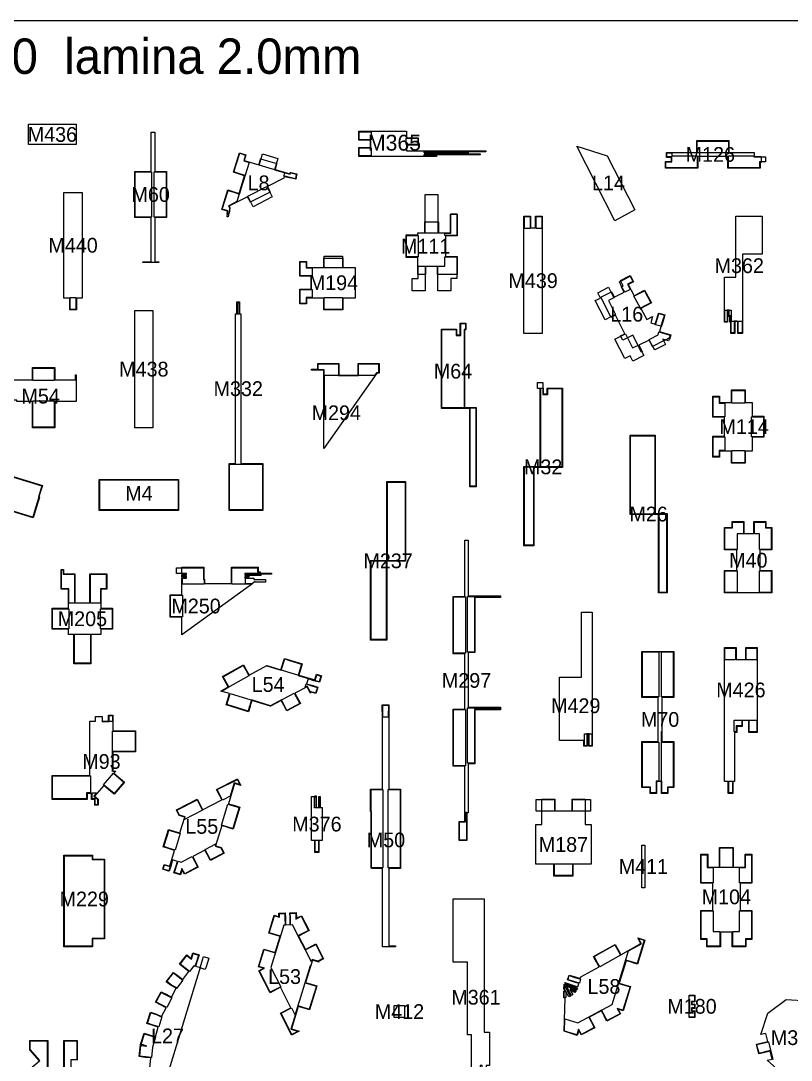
# Model space of a CAD drawing. Header units: millimetres. Extents: x 0 to 500, y 0 to 700.
# Drawn here: x 105.7 to 236.3, y 523.8 to 700 of the extents above; entities that cross this region are included whole.
import ezdxf
from ezdxf.enums import TextEntityAlignment as Align

# ---------------------------------------------------------------- set-up
doc = ezdxf.new("R2010")
doc.units = ezdxf.units.MM
for name, color, linetype in [('CORTE', 1, 'Continuous'), ('GRABADO', 5, 'Continuous'), ('HOJA', 8, 'Continuous')]:
    doc.layers.add(name, color=color, linetype=linetype)

msp = doc.modelspace()

# ---------------------------------------------------------------- linework, layer by layer
at = {"layer": 'CORTE'}
for points in [[(107, 682.45), (115.07, 682.45), (115.07, 679), (107, 679), (107, 682.45)], [(129.32, 666.65), (128.4, 666.65), (128.4, 659.15), (129.09, 659.15), (129.09, 659), (126.39, 659), (126.39, 659.15), (127.77, 659.15), (127.77, 666.65), (125, 666.65), (125, 674.44), (127.77, 674.44), (127.77, 681.09), (128.4, 681.09), (128.4, 674.44), (130.4, 674.44), (130.4, 666.65), (129.32, 666.65)], [(163, 678.52), (164.08, 678.52), (165, 678.52), (165, 679.74), (163, 679.74), (163, 681.27), (164.58, 681.27), (171.07, 681.27), (171.07, 680.17), (172, 680.17), (173.07, 680.17), (173.07, 678.92), (171.07, 678.92), (171.07, 677.98), (184.52, 677.98), (184.52, 677.81), (183.63, 677.81), (183.63, 677.8), (176.16, 677.8), (176.16, 677.69), (181.56, 677.69), (181.56, 677.54), (174.16, 677.54), (174.16, 677.42), (183.56, 677.42), (183.56, 677.27), (176.16, 677.27), (176.16, 677), (175.09, 677), (164.65, 677), (164.65, 677), (163, 677), (163, 678.52)], [(209.8, 667.93), (206.43, 666.1), (199.97, 678.77), (205.13, 677.09), (209.8, 667.93)], [(231.04, 675), (225.59, 675), (225.59, 677), (220.45, 677), (220.45, 675), (215, 675), (215, 676.15), (216, 676.15), (216, 676.84), (215.16, 676.84), (215.16, 677.68), (220.3, 677.68), (220.3, 679.68), (225.74, 679.68), (225.74, 677.68), (230.04, 677.68), (230.04, 676.99), (231.24, 676.99), (231.24, 676), (231.04, 676), (231.04, 675)], [(151.33, 673.36), (151.27, 673.37), (150.67, 673.5), (150.67, 673.5), (150.36, 673.57), (150.31, 673.32), (147.51, 671.89), (147.93, 671.07), (147.99, 670.96), (144.6, 669.23), (144.55, 669.34), (144.13, 670.16), (141.19, 668.66), (141.17, 668.67), (141.17, 668.66), (141.01, 668.57), (141.13, 668.32), (141.06, 667.71), (141.03, 667.41), (140.67, 667.23), (140.73, 667.73), (139.76, 668.03), (140.79, 671.32), (141.81, 671), (142.7, 670.72), (143.64, 673.73), (142.76, 674.01), (141.73, 674.33), (142.76, 677.62), (143.86, 677.28), (143.58, 676.32), (146.05, 675.6), (146.31, 676.49), (146.34, 676.6), (149.1, 675.8), (149.06, 675.69), (148.81, 674.8), (151.28, 674.08), (151.34, 674.3), (151.46, 674.27), (152.51, 674.04), (152.32, 673.14), (151.33, 673.36)], [(113.98, 653), (113, 653), (113, 670.88), (116.1, 670.88), (116.1, 653), (115.12, 653), (115.12, 651), (113.98, 651), (113.98, 653)], [(171, 659.89), (171, 663.7), (173, 663.7), (173, 664.06), (174.17, 664.06), (174.17, 665.93), (176.5, 665.93), (176.5, 664.06), (178.52, 664.06), (178.52, 667.19), (179.67, 667.19), (179.67, 663.55), (177.67, 663.55), (177.67, 660.04), (179.67, 660.04), (179.67, 657), (176.35, 657), (176.35, 658.35), (174.32, 658.35), (174.32, 657), (173, 657), (173, 659.89), (171, 659.89)], [(191, 666.88), (192.13, 666.88), (192.13, 664.88), (192.97, 664.88), (192.97, 666.88), (194.1, 666.88), (194.1, 647), (191, 647), (191, 666.88)], [(228.07, 648.65), (228.07, 648.65), (228.07, 647), (227.25, 647), (227.25, 649), (226.73, 649), (226.73, 648.08), (226.73, 647), (226.05, 647), (226.05, 648.89), (225.92, 648.89), (225.92, 649.89), (225.7, 649.89), (225.7, 650.89), (225.5, 650.89), (225.5, 649.96), (225.5, 648.89), (225, 648.89), (225, 650.46), (225, 656.53), (226.93, 656.53), (226.93, 666.89), (231.37, 666.89), (231.37, 660.44), (228.07, 660.44), (228.07, 648.65)], [(157.07, 653), (154.15, 653), (154.15, 652), (153, 652), (153, 654.49), (155, 654.49), (155, 656.69), (153, 656.69), (153, 659.18), (154.15, 659.18), (154.15, 658.18), (157.07, 658.18), (157.07, 659.74), (160.3, 659.74), (160.3, 658.18), (162.37, 658.18), (162.37, 653), (160.3, 653), (160.3, 651), (157.07, 651), (157.07, 653)], [(214.28, 648.1), (214.23, 648.12), (213.99, 647.32), (214.87, 647.05), (215.9, 646.73), (215.67, 645.98), (215.57, 646.18), (214.92, 645.84), (214.71, 645.91), (214.78, 645.77), (212.78, 644.76), (212.73, 644.86), (212.63, 645.05), (212.21, 645.87), (210.49, 644.99), (210.91, 644.17), (211.06, 643.88), (210.92, 643.81), (209.44, 646.71), (207.75, 645.84), (207.38, 646.57), (208.1, 646.94), (206.5, 650.08), (205.78, 649.71), (204.04, 653.13), (205.83, 654.04), (205.87, 653.97), (206.29, 653.14), (207.98, 654.01), (207.56, 654.83), (207.52, 654.9), (207.83, 655.06), (207.38, 655.94), (209.02, 656.79), (209.55, 655.76), (208.67, 655.29), (209.68, 653.39), (210.49, 653.83), (211.44, 654.33), (212.6, 652.17), (211.65, 651.66), (210.83, 651.23), (211.84, 649.33), (212.82, 649.85), (212.5, 648.79), (213.26, 648.55), (213.53, 649.44), (213.82, 650.38), (213.94, 650.44), (214.9, 650.15), (214.59, 649.12), (214.28, 648.1)], [(141, 617), (141, 624.92), (142.08, 624.92), (142.08, 650.34), (142.34, 650.34), (142.34, 652.34), (142.75, 652.34), (142.75, 650.34), (143.02, 650.34), (143.02, 624.92), (146.75, 624.92), (146.75, 617), (141, 617)], [(125, 631), (125, 650.88), (128.1, 650.88), (128.1, 631), (125, 631)], [(181.83, 621), (181.83, 634.29), (177, 634.29), (177, 647.74), (179.56, 647.74), (179.56, 646.74), (180.2, 646.74), (180.2, 648.74), (181.14, 648.74), (181.14, 647.59), (180.92, 647.59), (180.92, 634.44), (182.92, 634.44), (182.92, 621), (181.83, 621)], [(156.06, 640.92), (156.06, 641.92), (159.61, 641.92), (159.61, 640.84), (159.61, 639.92), (162.86, 639.92), (162.86, 640.84), (162.86, 641.24), (162.86, 641.92), (166.42, 641.92), (166.42, 640.27), (166.03, 640.27), (157.06, 627.49), (157.06, 631.15), (157.06, 635.92), (157.06, 635.92), (157.06, 640.77), (155, 640.77), (155, 640.92), (156.06, 640.92)], [(107.65, 635.47), (105, 635.47), (105, 635.67), (103, 635.67), (103, 637.04), (104, 637.04), (104, 639.12), (107.65, 639.12), (107.65, 641.2), (111.44, 641.2), (111.44, 639.12), (114.94, 639.12), (114.94, 639.98), (115.09, 639.98), (115.09, 635.47), (111.44, 635.47), (111.44, 631), (107.65, 631), (107.65, 635.47)], [(191, 624.44), (193.77, 624.44), (193.77, 637.74), (194.24, 637.74), (194.24, 636.74), (194.94, 636.74), (194.94, 637.74), (195.9, 637.74), (195.9, 637.74), (197.51, 637.74), (197.51, 624.29), (192.68, 624.29), (192.68, 611), (191, 611), (191, 624.44)], [(226.17, 625), (226.17, 627.04), (224.15, 627.04), (224.15, 626.02), (223, 626.02), (223, 629.56), (225, 629.56), (225, 632.8), (223, 632.8), (223, 636.33), (224.15, 636.33), (224.15, 635.26), (226.17, 635.26), (226.17, 637.41), (228.5, 637.41), (228.5, 635.26), (229.67, 635.26), (229.67, 632.95), (231.67, 632.95), (231.67, 629.41), (229.67, 629.41), (229.67, 627.04), (228.5, 627.04), (228.5, 625), (226.17, 625)], [(215.27, 603), (214.19, 603), (213.83, 603), (213.83, 616.29), (209, 616.29), (209, 629.74), (213.27, 629.74), (213.27, 616.44), (215.27, 616.44), (215.27, 603)], [(107.77, 615.74), (95.74, 619.41), (96.3, 621.25), (96.81, 622.92), (96.9, 622.89), (97.17, 623.78), (97.49, 624.81), (109.34, 621.2), (109.03, 620.17), (108.76, 619.28), (108.84, 619.26), (108.33, 617.58), (107.77, 615.74)], [(119, 618.61), (119, 618.61), (119, 618.75), (119, 619.48), (119, 620.72), (119, 622.23), (132.44, 622.23), (132.44, 620.29), (132.44, 618.68), (132.44, 617), (119, 617), (119, 618.61)], [(165, 595), (165, 608.51), (167.77, 608.51), (167.77, 621.88), (170.92, 621.88), (170.92, 608.36), (167.72, 608.36), (167.72, 595), (165, 595)], [(232, 603), (232, 603), (226.7, 603), (225, 603), (225, 606.8), (227.08, 606.8), (227.08, 610.29), (225, 610.29), (225, 614.09), (226.28, 614.09), (226.28, 615.09), (228.29, 615.09), (228.29, 613.09), (230, 613.09), (230, 615.09), (232, 615.09), (232, 614.09), (233.01, 614.09), (233.01, 610.29), (231, 610.29), (231, 606.8), (233.01, 606.8), (233.01, 603), (232, 603)], [(179, 573.62), (179, 583.31), (181, 583.31), (181, 592.69), (179, 592.69), (179, 602.38), (181, 602.38), (181, 611.92), (181.53, 611.92), (181.53, 602.48), (187.04, 602.48), (187.04, 602.23), (182.67, 602.23), (182.67, 592.9), (181.53, 592.9), (181.53, 583.62), (184.59, 583.62), (187.04, 583.62), (187.04, 583.16), (182.67, 583.16), (182.67, 574.03), (181.53, 574.03), (181.53, 565.73), (181.32, 565.73), (181.32, 561), (180, 561), (180, 564.23), (181, 564.23), (181, 573.62), (179, 573.62)], [(114.7, 595.93), (113.77, 595.93), (113.77, 596.85), (111, 596.85), (111, 600.39), (113.77, 600.39), (113.77, 603.63), (112.51, 603.63), (112.51, 606.98), (112.92, 606.98), (112.92, 606.24), (114.85, 606.24), (114.85, 601.31), (117.4, 601.31), (117.4, 606.24), (120.26, 606.24), (120.26, 603.63), (119.26, 603.63), (119.26, 600.39), (121.26, 600.39), (121.26, 596.85), (119.26, 596.85), (119.26, 595.93), (117.55, 595.93), (117.55, 591), (114.7, 591), (114.7, 595.93)], [(143.74, 605.68), (143.74, 605.57), (143.74, 605.57), (143.74, 604.57), (145.05, 604.57), (133, 595.87), (133, 598.88), (131, 598.88), (131, 602.69), (133, 602.69), (133, 605.57), (133.72, 605.57), (133.72, 605.68), (133, 605.68), (133, 606.09), (133.72, 606.09), (133.72, 606.2), (132.99, 606.2), (132.99, 607.35), (136.74, 607.35), (136.74, 605.35), (136.86, 605.35), (136.86, 604.57), (141.42, 604.57), (141.42, 607.35), (145.91, 607.35), (145.91, 606.57), (146.27, 606.57), (146.27, 606.35), (148.18, 606.35), (148.18, 606.2), (143.74, 606.2), (143.74, 606.09), (146.38, 606.09), (146.38, 605.94), (144.37, 605.94), (144.37, 605.68), (143.74, 605.68)], [(202.55, 577), (201.99, 577), (201.99, 579), (201.73, 579), (201.73, 578.08), (201.73, 577), (201.16, 577), (201.16, 578), (197, 578), (197, 588.74), (200.77, 588.74), (200.77, 599.75), (202.55, 599.75), (202.55, 578.65), (202.55, 578.65), (202.55, 577)], [(216.4, 570), (215.4, 570), (215.4, 569), (214.29, 569), (214.29, 571), (213.49, 571), (213.49, 569), (212.39, 569), (212.39, 570), (211, 570), (211, 577.8), (213.77, 577.8), (213.77, 585.29), (211, 585.29), (211, 593.09), (212.92, 593.09), (215.02, 593.09), (216.4, 593.09), (216.4, 585.29), (214.4, 585.29), (214.4, 577.8), (215.81, 577.8), (216.4, 577.8), (216.4, 570)], [(229.12, 579.36), (229.12, 580.44), (229.12, 581.36), (227.99, 581.36), (227.99, 580.36), (227.08, 580.36), (227.08, 579.36), (226.71, 579.36), (226.71, 571), (226.44, 571), (226.44, 570.08), (226.44, 569), (225.64, 569), (225.64, 570.08), (225.64, 571), (225, 571), (225, 592.08), (225, 592.08), (225, 593.73), (226.95, 593.73), (226.95, 592.66), (226.95, 591.73), (228.6, 591.73), (228.6, 592.66), (228.6, 593.73), (230.55, 593.73), (230.55, 592.16), (230.55, 581.01), (230.55, 581.01), (230.55, 579.36), (229.12, 579.36)], [(143.95, 589.86), (144.4, 589.05), (147.39, 590.72), (149.8, 589.98), (150.38, 591.9), (153.39, 590.98), (152.81, 589.07), (155.52, 588.24), (155.82, 589.2), (156.65, 588.94), (156.31, 587.84), (155.38, 588.12), (155.38, 588.12), (154.4, 588.42), (154.15, 587.61), (155.04, 587.34), (156.06, 587.03), (155.73, 585.92), (154.8, 586.21), (154.8, 586.01), (154.22, 587.09), (152.16, 585.99), (153.1, 584.23), (150.77, 582.99), (150.27, 583.94), (149.83, 584.75), (148.05, 583.8), (144.86, 584.77), (144.59, 583.89), (144.55, 583.77), (144.27, 582.86), (140.5, 584.01), (140.79, 584.94), (140.79, 584.94), (141.09, 585.92), (139.61, 586.37), (140.87, 587.08), (139.9, 588.82), (143.42, 590.8), (143.95, 589.86)], [(168.07, 556.29), (168.07, 543.15), (169.24, 543.15), (169.24, 543), (167, 543), (167, 556.29), (166.07, 556.29), (165.13, 556.29), (165.13, 565.94), (165, 565.94), (165, 569.74), (167, 569.74), (167, 582.88), (166.97, 582.88), (166.97, 584.03), (168.09, 584.03), (168.09, 582.88), (168.07, 582.88), (168.07, 569.74), (170.07, 569.74), (170.07, 556.29), (168.07, 556.29)], [(121.49, 568.88), (120.56, 569.68), (119.74, 570.37), (118.19, 568.55), (118.79, 568.04), (118.79, 567), (118.23, 567), (118.23, 568), (117.7, 568), (117.7, 569), (116.92, 569), (116.92, 568), (111, 568), (111, 572.03), (117.41, 572.03), (117.41, 581.27), (118.36, 581.27), (118.36, 582.04), (119.48, 582.04), (119.48, 581.27), (120.58, 581.27), (120.58, 582.27), (121.31, 582.27), (121.31, 579.62), (125.12, 579.62), (125.12, 576.06), (121.31, 576.06), (121.31, 572.79), (121.79, 572.79), (121.48, 572.43), (123.24, 570.94), (121.49, 568.88)], [(141.94, 570.69), (140.9, 567.26), (141.78, 566.99), (142.81, 566.68), (141.68, 562.96), (140.78, 563.24), (140.65, 563.28), (139.77, 563.55), (138.72, 560.12), (139.64, 559.84), (140.16, 558.86), (137.83, 557.62), (137.78, 557.72), (137.32, 558.57), (136.89, 559.39), (134.83, 558.29), (135.26, 557.47), (135.77, 556.52), (133.44, 555.29), (133.02, 556.07), (132.76, 555.22), (131.66, 555.55), (131.97, 556.58), (132.24, 557.47), (131.43, 557.72), (131.16, 556.83), (130.85, 555.8), (130.79, 555.9), (130.7, 555.85), (129.74, 556.14), (130, 556.97), (130.95, 556.68), (131.77, 559.34), (130.88, 559.61), (129.85, 559.93), (130.75, 562.88), (131.78, 562.57), (132.67, 562.3), (133.48, 564.96), (132.56, 565.24), (132.06, 566.23), (135.61, 568.02), (136.09, 567.07), (136.51, 566.24), (139.79, 567.9), (139.37, 568.73), (138.88, 569.69), (142.43, 571.49), (143, 570.37), (141.94, 570.69)], [(155.54, 559), (155.54, 561), (155, 561), (155, 568.51), (155.54, 568.51), (155.54, 568.62), (155.79, 568.62), (155.79, 566.62), (156.23, 566.62), (156.23, 568.51), (156.45, 568.51), (156.45, 566.62), (156.78, 566.62), (156.78, 561), (156.24, 561), (156.24, 559), (155.54, 559)], [(193, 557), (193, 563.71), (194, 563.71), (194, 568.04), (196.22, 568.04), (196.22, 566.04), (199.15, 566.04), (199.15, 568.04), (201.37, 568.04), (201.37, 563.71), (202.37, 563.71), (202.37, 557), (199.3, 557), (199.3, 555), (196.07, 555), (196.07, 557), (193, 557)], [(211, 560.24), (211.51, 560.24), (211.51, 553), (211, 553), (211, 560.24)], [(221, 544.25), (221, 549.16), (223, 549.16), (223, 553.77), (221, 553.77), (221, 558.68), (222.15, 558.68), (222.15, 556.53), (224.16, 556.53), (224.16, 557.45), (224.16, 558.78), (224.16, 559.85), (226.47, 559.85), (226.47, 556.53), (228.48, 556.53), (228.48, 558.68), (229.63, 558.68), (229.63, 553.77), (227.63, 553.77), (227.63, 549.16), (229.63, 549.16), (229.63, 544.25), (228.63, 544.25), (228.63, 543), (226.32, 543), (226.32, 545.51), (224.31, 545.51), (224.31, 543), (222, 543), (222, 544.25), (221, 544.25)], [(113, 543), (113, 558.52), (117.87, 558.52), (117.87, 557.85), (119.87, 557.85), (119.87, 544.34), (117.87, 544.34), (117.87, 543), (113, 543)], [(183.93, 520.89), (183.93, 522.89), (183.55, 522.89), (183.55, 521), (183.25, 521), (183.25, 519), (182.61, 519), (182.61, 521), (182.11, 521), (182.11, 521.96), (182.11, 528.06), (181.44, 528.06), (181.44, 540.37), (179, 540.37), (179, 551.11), (184.27, 551.11), (184.27, 528.53), (185.13, 528.53), (185.13, 522.89), (184.6, 522.89), (184.6, 520.89), (183.93, 520.89)], [(156.14, 540.51), (156.19, 540.41), (155.13, 540.74), (153.98, 536.96), (155.89, 536.37), (154.65, 532.3), (153.72, 532.59), (152.74, 532.89), (151.58, 529.1), (152.91, 528.7), (151.61, 528.04), (149.71, 531.76), (151.49, 532.67), (149.72, 536.13), (147.94, 535.22), (146.04, 538.95), (146.83, 539.36), (145.98, 539.61), (146.89, 542.62), (148.81, 542.04), (149.64, 544.76), (148.75, 545.03), (147.72, 545.34), (148.64, 548.35), (149.46, 548.1), (149.45, 548.72), (150.53, 548.75), (150.55, 547.96), (150.58, 546.75), (151.35, 546.77), (151.33, 547.69), (151.33, 548), (151.31, 548.77), (152.39, 548.79), (152.41, 547.84), (153.26, 548.27), (154.56, 545.75), (152.78, 544.83), (153.95, 542.57), (155.72, 543.49), (157.03, 540.97), (156.14, 540.51)], [(197.8, 528.67), (198, 534.33), (197.73, 534.34), (197.77, 535.49), (197.98, 535.48), (197.78, 535.85), (197.81, 536.67), (198.37, 535.62), (198.41, 535.56), (198.84, 534.74), (198.94, 534.8), (198.51, 535.61), (198.29, 536.02), (197.91, 536.73), (198.6, 536.3), (198.98, 536.06), (199.77, 535.57), (199.83, 535.67), (199.04, 536.16), (197.9, 536.87), (197.92, 536.92), (200.13, 536.24), (200.3, 536.79), (199.41, 537.06), (198.38, 537.38), (198.64, 538.21), (199.67, 537.9), (200.55, 537.63), (200.63, 537.89), (203.76, 539.63), (203.31, 540.44), (202.92, 541.14), (202.79, 541.38), (206.45, 543.41), (206.97, 542.47), (207.42, 541.66), (210.82, 543.55), (210.28, 544.52), (211.48, 544.15), (210.23, 540.05), (209.61, 540.24), (209.21, 540.37), (208.32, 540.64), (207.16, 536.83), (208.05, 536.56), (209.07, 536.25), (207.83, 532.15), (206.97, 532.41), (207.39, 531.62), (205.07, 530.39), (204.61, 531.25), (204.57, 531.34), (204.13, 532.15), (202.08, 531.06), (202.51, 530.24), (203.02, 529.29), (200.7, 528.06), (200.28, 528.85), (200.02, 527.99), (197.8, 528.67)], [(219, 531), (219, 534.82), (219.98, 534.82), (219.98, 533.67), (219.45, 533.67), (219.45, 533.26), (219.98, 533.26), (219.98, 532.56), (219.45, 532.56), (219.45, 532.15), (219.98, 532.15), (219.98, 531), (219, 531)], [(170.77, 531), (169, 531), (169, 533.04), (170.77, 533.04), (170.77, 531)]]:
    msp.add_lwpolyline(points, close=True, dxfattribs=at)
for points in [[(127.55, 522.45), (127.74, 524.15), (126.83, 524.25), (126.76, 524.26), (125.76, 524.38), (125.99, 526.38), (126.23, 526.35), (126, 526.42), (126.59, 528.34), (127.61, 528.03), (128.5, 527.76), (129, 529.39), (128.11, 529.66), (127.08, 529.98), (127.67, 531.9), (128.71, 531.59), (129.53, 531.16), (130.32, 532.68), (128.54, 533.6), (129.46, 535.38), (129.46, 535.38), (130.42, 534.89), (131.24, 534.47), (132.02, 535.99), (131.19, 536.42), (130.34, 537.07), (131.56, 538.67), (132.41, 538.01), (133.15, 537.45), (134.19, 538.81), (133.46, 539.37), (132.6, 540.03), (133.83, 541.62), (134.59, 541.03), (134.88, 541.95), (135.9, 541.64), (135.69, 540.97), (135.58, 540.62), (135.31, 539.73), (136.11, 539.49), (128.77, 515.42)], [(237.83, 521.2), (234.95, 521.34), (232.24, 523.77), (233.08, 523.97), (232.75, 525.33), (231.85, 525.1), (231.1, 524.92), (230.81, 524.85), (230.4, 526.49), (230.7, 526.56), (230.7, 526.56), (232.35, 526.97), (232.01, 528.32), (231.16, 528.11), (232.37, 531.76), (235.44, 534.04), (239.13, 533.86)], [(108.79, 523.74), (107.2, 525.56), (107.2, 527.12), (110.25, 527.12), (110.25, 525.83), (110.25, 523.85), (110.25, 520.72)], [(112.99, 520.72), (112.99, 523.85), (112.99, 526.34), (112.99, 527.12), (115.27, 527.12), (115.27, 523.77)]]:
    msp.add_lwpolyline(points, dxfattribs=at)
at = {"layer": 'GRABADO'}
for points in [[(164.58, 681.19), (164.58, 681.19), (165.07, 681.19), (165.07, 679.82), (163.08, 679.82), (163.08, 681.19), (164.58, 681.19)], [(171, 680.1), (172, 680.1), (173, 680.1), (173, 679.55), (173, 679), (171, 679), (171, 680.1)], [(225.67, 679.61), (225.67, 678.61), (225.67, 677.61), (220.37, 677.61), (220.37, 678.61), (220.37, 679.61), (225.67, 679.61)], [(140.69, 666.79), (140.81, 667.78), (139.85, 668.08), (140.84, 671.23), (141.79, 670.93), (142.75, 670.63), (143.73, 673.78), (142.78, 674.08), (141.82, 674.38), (142.81, 677.53), (143.76, 677.23), (143.48, 676.27), (144.42, 675.99), (142.34, 669.34), (141.18, 668.74), (141.11, 668.75), (141.1, 668.71), (140.9, 668.6), (141.06, 668.31), (140.99, 667.72), (140.87, 666.76), (140.69, 666.79)], [(152.34, 673.61), (152.26, 673.23), (151.35, 673.43), (151.28, 673.44), (150.67, 673.58), (150.67, 673.58), (150.66, 673.58), (150.31, 673.66), (150.43, 674.25), (146.1, 675.51), (146.38, 676.47), (146.48, 676.81), (146.66, 677.43), (149.27, 676.67), (148.99, 675.71), (148.71, 674.75), (151.33, 673.99), (151.39, 674.21), (151.45, 674.2), (152.42, 673.99), (152.34, 673.61)], [(165.07, 677.08), (164.58, 677.08), (164.58, 677.08), (163.08, 677.08), (163.08, 678.45), (164.08, 678.45), (165.07, 678.45), (165.07, 677.08)], [(176.09, 677.61), (174.09, 677.61), (174.09, 677.88), (176.09, 677.88), (176.09, 677.61)], [(176.09, 677.08), (175.09, 677.08), (174.09, 677.08), (174.09, 677.34), (176.09, 677.34), (176.09, 677.08)], [(183.56, 677.88), (181.56, 677.88), (181.56, 677.88), (183.56, 677.88), (183.56, 677.88)], [(215.08, 675.08), (215.08, 676.08), (216.08, 676.08), (216.08, 676.92), (215.23, 676.92), (215.23, 677.61), (215.31, 677.61), (215.54, 677.61), (216.08, 677.61), (216.08, 677.08), (220.37, 677.08), (220.37, 676.08), (220.37, 675.08), (215.08, 675.08)], [(231.96, 676.08), (230.96, 676.08), (230.96, 675.08), (225.67, 675.08), (225.67, 676.08), (225.67, 677.08), (229.96, 677.08), (229.96, 676.92), (230.96, 676.92), (231.96, 676.92), (231.96, 676.08)], [(127.85, 666.72), (126.46, 666.72), (125.08, 666.72), (125.08, 674.37), (126.46, 674.37), (127.85, 674.37), (127.85, 666.72)], [(130.32, 670.55), (130.32, 666.72), (129.32, 666.72), (128.32, 666.72), (128.32, 674.37), (130.32, 674.37), (130.32, 670.55)], [(147.41, 671.92), (147.87, 671.03), (148.32, 670.14), (145.07, 668.48), (144.61, 669.37), (144.16, 670.26), (147.41, 671.92)], [(176.42, 670.56), (176.42, 670.42), (176.42, 667.27), (176.42, 665.66), (176.42, 663.98), (174.25, 663.98), (174.25, 665.66), (174.25, 667.27), (174.25, 670.42), (174.25, 670.56), (176.42, 670.56)], [(179.59, 663.62), (178.59, 663.62), (177.59, 663.62), (177.59, 663.98), (178.59, 663.98), (178.59, 665.66), (178.59, 667.27), (179.59, 667.27), (179.59, 663.62)], [(191.07, 664.8), (191.07, 665.3), (191.07, 665.8), (191.07, 666.8), (192.06, 666.8), (192.06, 665.8), (192.06, 664.8), (191.07, 664.8)], [(193.04, 664.8), (193.04, 665.8), (193.04, 666.8), (194.03, 666.8), (194.03, 665.8), (194.03, 665.3), (194.03, 664.8), (193.04, 664.8)], [(171.07, 663.62), (172.07, 663.62), (173.07, 663.62), (173.07, 659.97), (172.07, 659.97), (171.07, 659.97), (171.07, 663.62)], [(153.07, 659.11), (154.07, 659.11), (154.07, 658.11), (155.07, 658.11), (155.07, 656.76), (154.07, 656.76), (153.07, 656.76), (153.07, 659.11)], [(160.22, 660.11), (160.22, 659.11), (160.22, 658.11), (157.15, 658.11), (157.15, 659.11), (157.15, 660.11), (160.22, 660.11)], [(179.59, 656.31), (178.59, 656.31), (178.59, 654.21), (176.42, 654.21), (176.42, 656.31), (176.42, 658.42), (177.59, 658.42), (177.59, 659.97), (178.59, 659.97), (179.59, 659.97), (179.59, 656.31)], [(172.07, 654.21), (172.07, 656.31), (173.07, 656.31), (173.07, 658.42), (174.25, 658.42), (174.25, 656.31), (174.25, 654.21), (172.07, 654.21)], [(208.99, 656.68), (209.45, 655.79), (208.56, 655.32), (209.03, 654.46), (208.08, 653.97), (207.62, 654.86), (207.17, 655.75), (208.99, 656.68)], [(153.07, 652.07), (153.07, 654.42), (154.07, 654.42), (155.07, 654.42), (155.07, 653.07), (154.07, 653.07), (154.07, 652.07), (153.07, 652.07)], [(205.34, 654.82), (205.8, 653.93), (206.25, 653.04), (205.32, 652.57), (206.54, 650.18), (205.64, 649.73), (204.75, 649.28), (203.08, 652.55), (203.98, 653), (203.52, 653.89), (205.34, 654.82)], [(211.99, 653.14), (212.5, 652.2), (211.61, 651.73), (210.73, 651.26), (209.65, 653.29), (210.53, 653.76), (211.41, 654.23), (211.99, 653.14)], [(115.04, 653.07), (115.04, 652.07), (115.04, 651.07), (114.06, 651.07), (114.06, 652.07), (114.06, 653.07), (115.04, 653.07)], [(142.68, 652.26), (142.68, 651.26), (142.68, 650.26), (142.41, 650.26), (142.41, 651.26), (142.41, 652.26), (142.68, 652.26)], [(157.15, 651.07), (157.15, 652.07), (157.15, 653.07), (160.22, 653.07), (160.22, 652.07), (160.22, 651.07), (157.15, 651.07)], [(214.49, 650.19), (214.81, 650.1), (214.51, 649.14), (214.23, 648.2), (214.18, 648.21), (214.18, 648.2), (213.31, 648.46), (213.61, 649.42), (213.88, 650.33), (213.94, 650.36), (214.49, 650.19)], [(226.34, 647.08), (226.13, 647.08), (226.13, 648.96), (225.99, 648.96), (225.99, 649.96), (225.78, 649.96), (225.78, 650.96), (225.43, 650.96), (225.43, 649.96), (225.43, 648.96), (225.07, 648.96), (225.07, 650.46), (225.07, 650.46), (225.07, 650.96), (226.13, 650.96), (226.13, 649.08), (227.1, 649.08), (226.66, 649.08), (226.66, 648.08), (226.66, 648.08), (226.66, 647.08), (226.34, 647.08)], [(182.85, 621.08), (181.9, 621.08), (181.9, 634.37), (179.49, 634.37), (177.08, 634.37), (177.08, 647.66), (179.49, 647.66), (179.49, 646.66), (180.28, 646.66), (180.28, 647.66), (180.28, 648.66), (181.06, 648.66), (181.06, 647.66), (180.85, 647.66), (180.85, 634.37), (181.85, 634.37), (182.85, 634.37), (182.85, 621.08)], [(227.99, 647.08), (227.32, 647.08), (227.32, 649.08), (227.99, 649.08), (227.99, 648.58), (227.99, 648.58), (227.99, 647.08)], [(209.44, 642.29), (208.98, 643.18), (208.09, 642.73), (206.42, 646), (207.31, 646.46), (208.2, 646.91), (209.42, 644.53), (210.39, 645.02), (210.84, 644.13), (211.03, 643.77), (211.3, 643.24), (209.44, 642.29)], [(215.52, 645.74), (214.56, 646.03), (215.02, 645.14), (213.16, 644.19), (212.8, 644.89), (212.7, 645.08), (212.25, 645.97), (213.73, 646.73), (213.89, 647.27), (214.85, 646.97), (215.81, 646.68), (215.52, 645.74)], [(156.13, 640.84), (156.13, 641.84), (159.54, 641.84), (159.54, 640.84), (159.54, 640.84), (159.54, 639.84), (162.94, 639.84), (162.94, 640.84), (162.94, 641.24), (162.94, 641.84), (166.34, 641.84), (166.34, 640.34), (165.99, 640.34), (165.64, 639.84), (157.13, 639.84), (157.13, 632.83), (157.13, 636), (157.13, 636), (157.13, 640.84), (155.38, 640.84), (156.13, 640.84), (156.13, 640.84)], [(111.37, 641.13), (111.37, 640.08), (111.37, 639.04), (107.72, 639.04), (107.72, 640.08), (107.72, 641.13), (111.37, 641.13)], [(197.43, 624.37), (195.02, 624.37), (192.61, 624.37), (192.61, 611.08), (192.46, 611.08), (191.07, 611.08), (191.07, 624.37), (192.46, 624.37), (193.84, 624.37), (193.84, 637.66), (193.31, 637.66), (193.31, 638.66), (194.17, 638.66), (194.17, 637.66), (194.17, 636.66), (195.02, 636.66), (195.02, 637.66), (197.43, 637.66), (197.43, 624.37)], [(223.07, 636.26), (224.07, 636.26), (224.07, 635.19), (225.07, 635.19), (225.07, 632.87), (224.07, 632.87), (223.07, 632.87), (223.07, 636.26)], [(228.42, 637.33), (228.42, 636.26), (228.42, 635.19), (226.25, 635.19), (226.25, 636.26), (226.25, 637.33), (228.42, 637.33)], [(107.72, 631.08), (107.72, 633.31), (107.72, 635.54), (111.37, 635.54), (111.37, 633.31), (111.37, 631.08), (107.72, 631.08)], [(231.59, 629.48), (230.59, 629.48), (229.59, 629.48), (229.59, 632.87), (230.59, 632.87), (231.59, 632.87), (231.59, 629.48)], [(215.19, 603.07), (214.19, 603.07), (213.9, 603.07), (213.9, 616.37), (211.49, 616.37), (209.08, 616.37), (209.08, 629.66), (211.49, 629.66), (213.19, 629.66), (213.19, 616.37), (214.19, 616.37), (215.19, 616.37), (215.19, 603.07)], [(223.07, 626.1), (223.07, 629.48), (224.07, 629.48), (225.07, 629.48), (225.07, 627.12), (224.07, 627.12), (224.07, 626.1), (223.07, 626.1)], [(226.25, 625.08), (226.25, 626.1), (226.25, 627.12), (228.42, 627.12), (228.42, 626.1), (228.42, 625.08), (226.25, 625.08)], [(109.25, 621.15), (108.95, 620.19), (108.66, 619.23), (108.75, 619.21), (108.26, 617.6), (107.72, 615.84), (107.49, 615.91), (95.84, 619.46), (96.38, 621.23), (96.86, 622.83), (96.95, 622.8), (97.24, 623.76), (97.54, 624.71), (109.25, 621.15)], [(141.67, 624.84), (142.08, 624.84), (142.15, 624.84), (142.94, 624.84), (145.13, 624.84), (146.67, 624.84), (146.67, 617.07), (145.13, 617.07), (142.94, 617.07), (142.15, 617.07), (142.08, 617.07), (141.67, 617.07), (141.07, 617.07), (141.07, 624.84), (141.67, 624.84)], [(119.08, 617.07), (119.08, 618.68), (119.08, 618.75), (119.08, 619.48), (119.08, 619.48), (119.08, 620.29), (119.08, 620.29), (119.08, 620.72), (119.08, 622.16), (132.37, 622.16), (132.37, 620.79), (132.37, 620.29), (132.37, 620.29), (132.37, 618.68), (132.37, 617.07), (119.08, 617.07)], [(170.84, 608.44), (169.25, 608.44), (167.65, 608.44), (167.65, 595.08), (166.46, 595.08), (165.07, 595.08), (165.07, 608.44), (166.46, 608.44), (167.84, 608.44), (167.84, 621.8), (169.25, 621.8), (170.84, 621.8), (170.84, 608.44)], [(227.16, 613.01), (227.16, 610.37), (226.12, 610.37), (225.07, 610.37), (225.07, 614.01), (226.12, 614.01), (226.36, 614.01), (226.36, 615.01), (228.22, 615.01), (228.22, 614.01), (228.22, 613.01), (227.16, 613.01)], [(232.93, 610.37), (231.93, 610.37), (230.92, 610.37), (230.92, 613.01), (230.07, 613.01), (230.07, 614.01), (230.07, 615.01), (231.93, 615.01), (231.93, 614.01), (232.93, 614.01), (232.93, 610.37)], [(112.85, 606.9), (112.85, 606.17), (114.78, 606.17), (114.78, 603.7), (114.78, 601.24), (113.85, 601.24), (113.85, 603.7), (113.08, 603.7), (112.59, 603.7), (112.59, 606.17), (112.59, 606.9), (112.85, 606.9)], [(132.08, 607.27), (136.66, 607.27), (136.66, 606.5), (136.66, 605.27), (136.78, 605.27), (136.78, 604.5), (133.08, 604.5), (133.08, 605.5), (133.79, 605.5), (133.79, 605.76), (133.08, 605.76), (133.08, 606.01), (133.79, 606.01), (133.79, 606.27), (133.08, 606.27), (132.08, 606.27), (132.08, 606.5), (132.08, 607.27)], [(145.84, 607.27), (145.84, 606.5), (146.2, 606.5), (146.2, 606.27), (148.11, 606.27), (148.11, 606.27), (143.67, 606.27), (143.67, 606.01), (146.01, 606.01), (144.29, 606.01), (144.29, 605.76), (143.67, 605.76), (143.67, 605.5), (145.2, 605.5), (145.2, 605.29), (147.2, 605.29), (147.2, 604.8), (145.41, 604.8), (145.41, 604.93), (144.82, 604.5), (141.49, 604.5), (141.49, 607.27), (145.84, 607.27)], [(227.16, 603.07), (226.7, 603.07), (226.64, 603.07), (226.64, 603.07), (225.07, 603.07), (225.07, 606.72), (226.12, 606.72), (227.16, 606.72), (227.16, 603.07)], [(232.93, 603.07), (231.93, 603.07), (231.93, 603.07), (230.92, 603.07), (230.92, 606.72), (231.93, 606.72), (232.93, 606.72), (232.93, 603.07)], [(120.18, 606.17), (120.18, 603.7), (119.18, 603.7), (119.18, 601.24), (117.48, 601.24), (117.48, 603.7), (117.48, 606.17), (120.18, 606.17)], [(133.08, 598.95), (132.08, 598.95), (131.07, 598.95), (131.07, 602.61), (132.08, 602.61), (133.08, 602.61), (133.08, 598.95)], [(179.07, 602.31), (180.07, 602.31), (181.07, 602.31), (181.07, 592.77), (180.07, 592.77), (179.07, 592.77), (179.07, 602.31)], [(186.96, 602.31), (182.59, 602.31), (182.59, 592.98), (181.45, 592.98), (181.45, 602.41), (186.96, 602.41), (186.96, 602.31)], [(111.08, 600.31), (111.85, 600.31), (112.08, 600.31), (113.08, 600.31), (113.85, 600.31), (113.85, 596.93), (113.08, 596.93), (112.08, 596.93), (111.85, 596.93), (111.08, 596.93), (111.08, 600.31)], [(121.18, 596.93), (120.18, 596.93), (119.18, 596.93), (119.18, 600.31), (120.18, 600.31), (121.18, 600.31), (121.18, 596.93)], [(114.78, 591.08), (114.78, 593.54), (114.78, 596), (117.48, 596), (117.48, 593.54), (117.48, 591.08), (114.78, 591.08)], [(211.08, 593.02), (212.92, 593.02), (213.85, 593.02), (213.85, 585.37), (212.46, 585.37), (211.08, 585.37), (211.08, 593.02)], [(216.32, 593.02), (216.32, 585.37), (214.32, 585.37), (214.32, 593.02), (216.32, 593.02)], [(225.07, 591.66), (225.07, 592.16), (225.07, 592.16), (225.07, 593.66), (226.88, 593.66), (226.88, 592.66), (226.88, 591.66), (225.07, 591.66)], [(230.48, 592.16), (230.48, 592.16), (230.48, 591.66), (228.68, 591.66), (228.68, 592.66), (228.68, 593.66), (230.48, 593.66), (230.48, 592.16)], [(141.82, 589.81), (143.4, 590.69), (143.88, 589.82), (144.37, 588.95), (139.8, 586.39), (139.8, 586.39), (140.98, 587.05), (140, 588.79), (141.82, 589.81)], [(153.29, 590.93), (152.71, 589.02), (155.57, 588.15), (155.86, 589.1), (155.86, 589.1), (156.55, 588.89), (156.26, 587.93), (155.31, 588.23), (155.31, 588.23), (154.35, 588.52), (154.35, 588.52), (147.4, 590.64), (149.85, 589.89), (150.43, 591.8), (151.25, 591.55), (153.29, 590.93)], [(154.72, 586.31), (154.72, 586.31), (154.72, 586.31), (154.25, 587.19), (153.89, 587), (154.06, 587.56), (155.01, 587.27), (155.01, 587.27), (155.97, 586.98), (155.68, 586.02), (154.72, 586.31)], [(148.04, 583.88), (144.81, 584.87), (144.52, 583.91), (144.48, 583.79), (144.22, 582.95), (140.6, 584.06), (140.89, 585.01), (140.89, 585.01), (141.18, 585.97), (148.04, 583.88)], [(150.81, 583.09), (150.34, 583.97), (149.87, 584.85), (148.04, 583.88), (152.06, 586.02), (153, 584.26), (150.81, 583.09)], [(167.07, 581.96), (167.07, 582.96), (167.05, 582.96), (167.05, 582.96), (167.05, 583.96), (168.02, 583.96), (168.02, 582.96), (167.99, 582.96), (167.99, 581.96), (167.07, 581.96)], [(186.96, 583.54), (186.96, 583.23), (182.59, 583.23), (182.59, 574.11), (181.45, 574.11), (181.45, 583.54), (184.59, 583.54), (186.96, 583.54), (186.96, 583.54)], [(119.41, 581.19), (120.65, 581.19), (120.65, 582.19), (121.23, 582.19), (121.23, 581.19), (119.41, 581.19)], [(179.07, 583.23), (180.07, 583.23), (181.07, 583.23), (181.07, 573.69), (180.07, 573.69), (179.07, 573.69), (179.07, 583.23)], [(226.63, 579.44), (226.63, 581.44), (227.92, 581.44), (227.92, 580.44), (227, 580.44), (227, 579.44), (226.63, 579.44)], [(230.48, 579.44), (229.2, 579.44), (229.2, 580.44), (229.2, 581.44), (230.48, 581.44), (230.48, 580.94), (230.48, 580.94), (230.48, 579.44)], [(125.05, 576.13), (121.23, 576.13), (121.23, 572.72), (121.23, 579.55), (125.05, 579.55), (125.05, 577.84), (125.05, 576.13)], [(201.24, 579.08), (202.48, 579.08), (202.48, 578.58), (202.48, 578.58), (202.48, 577.08), (202.06, 577.08), (202.06, 579.08), (201.65, 579.08), (201.65, 578.08), (201.65, 577.08), (201.24, 577.08), (201.24, 579.08)], [(216.32, 570.08), (215.32, 570.08), (215.32, 569.08), (214.37, 569.08), (214.37, 570.08), (214.37, 571.08), (214.32, 571.08), (214.32, 579.5), (214.32, 577.72), (215.81, 577.72), (216.32, 577.72), (216.32, 570.08)], [(212.46, 569.08), (212.46, 570.08), (211.08, 570.08), (211.08, 577.72), (212.46, 577.72), (213.85, 577.72), (213.85, 571.08), (213.41, 571.08), (213.41, 570.08), (213.41, 569.08), (212.46, 569.08)], [(117.48, 569.08), (116.84, 569.08), (116.84, 568.08), (111.08, 568.08), (111.08, 571.96), (117.48, 571.96), (117.48, 569.08)], [(121.38, 572.42), (123.13, 570.93), (121.49, 568.99), (120.61, 569.74), (120.61, 569.74), (119.73, 570.48), (121.38, 572.42)], [(142.4, 571.38), (142.85, 570.49), (141.89, 570.78), (141.21, 568.54), (139.89, 567.87), (139.44, 568.76), (138.99, 569.65), (142.4, 571.38)], [(226.36, 571.08), (226.36, 570.08), (226.36, 569.08), (226.04, 569.08), (225.72, 569.08), (225.72, 570.08), (225.72, 571.08), (226.36, 571.08)], [(167.07, 556.37), (166.07, 556.37), (165.07, 556.37), (165.07, 563.02), (165.07, 569.66), (167.07, 569.66), (167.07, 556.37)], [(169.99, 556.37), (168.99, 556.37), (167.99, 556.37), (167.99, 569.66), (168.99, 569.66), (169.99, 569.66), (169.99, 556.37)], [(118.31, 567.08), (118.31, 568.08), (117.78, 568.08), (117.78, 569.08), (118.54, 569.08), (118.08, 568.54), (118.71, 568.01), (118.71, 567.08), (118.31, 567.08)], [(135.57, 567.92), (136.03, 567.03), (136.48, 566.14), (133.45, 564.6), (133.57, 565.01), (132.62, 565.3), (132.16, 566.19), (135.57, 567.92)], [(155.5, 568.43), (155.62, 568.43), (155.62, 568.55), (155.72, 568.55), (155.72, 566.55), (155.5, 566.55), (155.5, 568.43)], [(156.3, 566.55), (156.3, 568.43), (156.38, 568.43), (156.38, 566.55), (156.3, 566.55)], [(196.15, 567.97), (196.15, 566.97), (196.15, 565.97), (193.07, 565.97), (193.07, 566.47), (193.07, 566.97), (193.07, 567.97), (196.15, 567.97)], [(202.3, 567.97), (202.3, 566.97), (202.3, 566.47), (202.3, 565.97), (199.22, 565.97), (199.22, 566.97), (199.22, 567.97), (202.3, 567.97)], [(142.27, 565.15), (141.63, 563.06), (140.81, 563.31), (140.67, 563.35), (139.72, 563.64), (140.8, 567.21), (141.76, 566.92), (142.72, 566.63), (142.27, 565.15)], [(180.07, 561.08), (180.07, 564.16), (181.07, 564.16), (181.07, 565.8), (181.25, 565.8), (181.25, 564.16), (181.25, 561.08), (180.07, 561.08)], [(130.54, 561.94), (130.8, 562.79), (131.76, 562.49), (132.72, 562.2), (131.86, 559.39), (130.9, 559.69), (129.95, 559.98), (130.54, 561.94)], [(140.05, 558.89), (137.86, 557.72), (137.85, 557.75), (137.39, 558.61), (136.92, 559.49), (138.75, 560.46), (138.63, 560.07), (139.58, 559.78), (140.05, 558.89)], [(155.62, 559.08), (155.62, 560.08), (155.62, 561.08), (156.16, 561.08), (156.16, 560.08), (156.16, 559.08), (155.62, 559.08)], [(226.39, 559.77), (226.39, 558.78), (226.39, 558.61), (226.39, 557.45), (226.39, 556.46), (224.23, 556.46), (224.23, 557.45), (224.23, 557.45), (224.23, 558.78), (224.23, 559.77), (226.39, 559.77)], [(119.8, 544.42), (118.8, 544.42), (117.8, 544.42), (117.8, 543.08), (115.49, 543.08), (113.08, 543.08), (113.08, 558.44), (115.49, 558.44), (117.8, 558.44), (117.8, 557.78), (118.8, 557.78), (119.8, 557.78), (119.8, 544.42)], [(129.84, 556.19), (130.05, 556.88), (131, 556.59), (131.38, 557.81), (131.38, 557.81), (131.09, 556.85), (130.8, 555.9), (129.84, 556.19)], [(133.47, 555.39), (133, 556.27), (132.71, 555.31), (131.75, 555.6), (132.05, 556.56), (132.34, 557.52), (132.9, 557.35), (134.73, 558.32), (135.2, 557.44), (135.67, 556.56), (133.47, 555.39)], [(196.15, 555.08), (196.15, 556.08), (196.15, 557.08), (199.22, 557.08), (199.22, 556.08), (199.22, 555.08), (196.15, 555.08)], [(221.07, 558.61), (222.07, 558.61), (222.07, 557.45), (222.07, 556.46), (223.07, 556.46), (223.07, 553.85), (222.07, 553.85), (221.07, 553.85), (221.07, 558.61)], [(229.55, 558.61), (229.55, 553.85), (228.55, 553.85), (227.55, 553.85), (227.55, 556.46), (228.55, 556.46), (228.55, 557.45), (228.55, 558.61), (229.55, 558.61)], [(146.14, 538.92), (147.03, 539.37), (146.07, 539.66), (146.94, 542.53), (148.86, 541.95), (149.73, 544.81), (148.77, 545.1), (148.77, 545.1), (147.82, 545.39), (148.69, 548.26), (149.54, 548), (149.53, 548.65), (150.46, 548.67), (150.47, 547.96), (150.5, 546.67), (150.3, 546.67), (148.1, 539.47), (149.75, 536.23), (147.97, 535.32), (146.14, 538.92)], [(154.46, 545.78), (152.68, 544.86), (153.91, 542.47), (155.69, 543.39), (156.92, 541), (156.04, 540.54), (155.08, 540.83), (154.96, 540.44), (151.73, 546.7), (151.43, 546.69), (151.41, 547.69), (151.41, 547.69), (151.4, 548), (151.38, 548.69), (152.31, 548.71), (152.34, 547.71), (153.23, 548.17), (154.46, 545.78)], [(222.07, 543.08), (222.07, 544.33), (222.07, 544.33), (221.07, 544.33), (221.07, 549.09), (222.07, 549.09), (223.07, 549.09), (223.07, 545.58), (224.23, 545.58), (224.23, 544.33), (224.23, 543.08), (222.07, 543.08)], [(226.39, 543.08), (226.39, 544.33), (226.39, 545.58), (227.55, 545.58), (227.55, 549.09), (228.55, 549.09), (229.55, 549.09), (229.55, 544.33), (228.55, 544.33), (228.55, 544.33), (228.55, 543.08), (226.39, 543.08)], [(210.18, 540.15), (209.63, 540.32), (209.23, 540.44), (208.27, 540.73), (207.07, 536.78), (208.02, 536.49), (208.98, 536.2), (207.78, 532.24), (206.82, 532.54), (206.82, 532.54), (206.82, 532.54), (207.29, 531.65), (205.1, 530.49), (204.68, 531.29), (204.63, 531.37), (204.16, 532.25), (201.98, 531.09), (202.45, 530.21), (202.92, 529.32), (200.73, 528.16), (200.26, 529.04), (200.26, 529.04), (200.26, 529.04), (199.97, 528.09), (197.88, 528.72), (197.95, 530.79), (200.16, 530.12), (205.98, 533.22), (208.75, 542.31), (210.92, 543.52), (210.43, 544.39), (211.39, 544.1), (210.18, 540.15)], [(203.87, 539.6), (203.38, 540.47), (202.99, 541.18), (202.89, 541.35), (206.42, 543.31), (206.91, 542.43), (207.39, 541.56), (203.87, 539.6)], [(133.84, 541.51), (134.64, 540.9), (134.93, 541.86), (135.8, 541.59), (135.62, 540.99), (135.51, 540.64), (135.22, 539.68), (135.01, 539.75), (134.29, 538.82), (133.5, 539.43), (132.71, 540.04), (133.84, 541.51)], [(137.55, 541.06), (137.11, 539.63), (137.11, 539.63), (136.97, 539.15), (136.09, 539.41), (136.39, 540.37), (136.51, 540.77), (136.68, 541.33), (137.55, 541.06)], [(154.6, 532.4), (153.74, 532.66), (152.69, 532.98), (151.49, 529.05), (152.71, 528.68), (151.64, 528.14), (149.81, 531.73), (151.59, 532.64), (152.21, 531.42), (154.78, 539.85), (153.88, 536.91), (155.8, 536.32), (154.6, 532.4)], [(130.44, 537.09), (131.57, 538.56), (132.37, 537.95), (133.16, 537.34), (132.08, 535.94), (132.12, 536.02), (131.23, 536.48), (130.44, 537.09)], [(200.39, 536.84), (199.43, 537.13), (198.48, 537.42), (198.69, 538.12), (199.64, 537.82), (200.6, 537.53), (200.39, 536.84)], [(198.58, 534.52), (198.11, 535.4), (198.11, 535.4), (197.86, 535.87), (197.88, 536.39), (198.31, 535.59), (198.34, 535.52), (198.81, 534.64), (198.93, 534.7), (198.58, 534.52)], [(199.65, 535.24), (198.8, 535.77), (199.28, 534.89), (199.04, 534.77), (198.57, 535.65), (198.36, 536.05), (198.11, 536.52), (198.56, 536.24), (198.94, 536), (199.79, 535.47), (199.86, 535.58), (199.65, 535.24)], [(200.07, 535.91), (199.93, 535.69), (199.08, 536.22), (198.25, 536.74), (199.22, 536.44), (200.07, 535.91)], [(128.77, 533.88), (129.49, 535.28), (130.38, 534.82), (131.27, 534.37), (130.42, 532.71), (129.53, 533.17), (128.64, 533.63), (128.77, 533.88)], [(197.81, 534.41), (197.84, 535.41), (198.11, 535.4), (198.07, 534.4), (197.81, 534.41)], [(218.99, 531.08), (218.99, 532.08), (218.99, 532.75), (218.99, 533.08), (218.99, 533.75), (218.99, 534.75), (219.9, 534.75), (219.9, 533.75), (219.38, 533.75), (219.38, 533.19), (219.9, 533.19), (219.9, 533.08), (219.9, 532.75), (219.9, 532.63), (219.38, 532.63), (219.38, 532.08), (219.9, 532.08), (219.9, 531.08), (218.99, 531.08)], [(127.72, 531.81), (128.68, 531.52), (129.57, 531.06), (129.61, 531.14), (129.09, 529.44), (128.13, 529.74), (127.18, 530.03), (127.72, 531.81)], [(110.17, 527.05), (110.17, 525.83), (110.17, 523.85), (110.17, 520.64), (113.07, 520.64), (113.07, 523.85), (113.07, 526.34), (113.07, 527.05), (115.19, 527.05), (115.19, 523.85), (114.19, 523.85), (114.19, 522.46), (115.19, 522.46), (115.19, 522.21), (114.97, 522.21), (114.97, 521.07), (114.19, 521.07), (114.19, 520.64), (107.27, 520.64), (107.27, 522.32), (108.89, 523.73), (107.27, 525.59), (107.27, 527.05), (110.17, 527.05)], [(126.06, 526.29), (127.05, 526.18), (126.09, 526.47), (126.64, 528.25), (127.59, 527.96), (128.55, 527.66), (128.03, 525.97), (127.83, 524.21), (126.83, 524.33), (126.77, 524.34), (125.84, 524.44), (126.06, 526.29)], [(230.67, 525.72), (230.49, 526.43), (230.72, 526.49), (232.44, 526.91), (233.17, 523.92), (232.8, 525.42), (231.83, 525.18), (231.83, 525.18), (231.08, 524.99), (230.86, 524.94), (230.67, 525.72)]]:
    msp.add_lwpolyline(points, close=True, dxfattribs=at)
at = {"layer": 'HOJA'}
msp.add_lwpolyline([(0, 0), (500, 0), (500, 700), (0, 700)], close=True, dxfattribs=at)

# ---------------------------------------------------------------- texts
at = {"layer": 'GRABADO'}
for s, height, p in [('M436', 2.5, (111.04, 680.73)), ('M365', 2.69, (169.04, 679.33)), ('M126', 2.5, (222.6, 677.34)), ('L8', 2.5, (146, 672.52)), ('L14', 2.5, (205.32, 672.51)), ('M60', 2.5, (127.7, 670.55)), ('M440', 2.5, (114.55, 661.94)), ('M111', 2.5, (174.33, 661.79)), ('M362', 2.5, (227.5, 658.48)), ('M194', 2.5, (158.69, 655.59)), ('M439', 2.5, (192.55, 655.94)), ('L16', 2.5, (208.42, 650.26)), ('M438', 2.5, (126.55, 640.94)), ('M64', 2.5, (178.96, 640.59)), ('M332', 2.5, (142.55, 637.63)), ('M54', 2.5, (109.04, 636.36)), ('M294', 2.5, (159.18, 633.54)), ('M114', 2.5, (228.33, 631.18)), ('M32', 2.5, (194.25, 624.37)), ('M4', 2.5, (125.72, 619.88)), ('M26', 2.5, (212.13, 616.37)), ('M40', 2.5, (229.04, 608.54)), ('M237', 2.5, (167.96, 608.44)), ('M250', 2.5, (135.4, 600.78)), ('M205', 2.5, (116.13, 598.62)), ('L54', 2.5, (147.62, 587.47)), ('M297', 2.5, (181.26, 588.16)), ('M426', 2.5, (227.78, 586.55)), ('M429', 2.5, (199.78, 583.87)), ('M70', 2.5, (214.08, 581.55)), ('M93', 2.5, (119.36, 574.42)), ('L55', 2.5, (136.37, 563.41)), ('M376', 2.5, (155.89, 563.81)), ('M50', 2.5, (167.6, 561.12)), ('M187', 2.5, (197.69, 560.35)), ('M411', 2.5, (211.25, 556.62)), ('M229', 2.5, (116.44, 551.1)), ('M104', 2.5, (225.31, 551.47)), ('L53', 2.5, (150.41, 537.95)), ('L58', 2.5, (204.56, 536.27)), ('M361', 2.5, (182.86, 534.45)), ('M180', 2.5, (219.49, 532.91)), ('M412', 2.5, (169.89, 532.02)), ('L27', 2.5, (130.56, 527.89)), ('M345', 2.5, (237.04, 527.6))]:
    msp.add_text(s, height=height, dxfattribs=at).set_placement(p, align=Align.MIDDLE_CENTER)
at = {"layer": 'HOJA'}
msp.add_text('att_building  hoja 1/2  1:300  lamina 2.0mm', height=6, dxfattribs=at).set_placement((10, 691))

doc.saveas('drawing.dxf')
